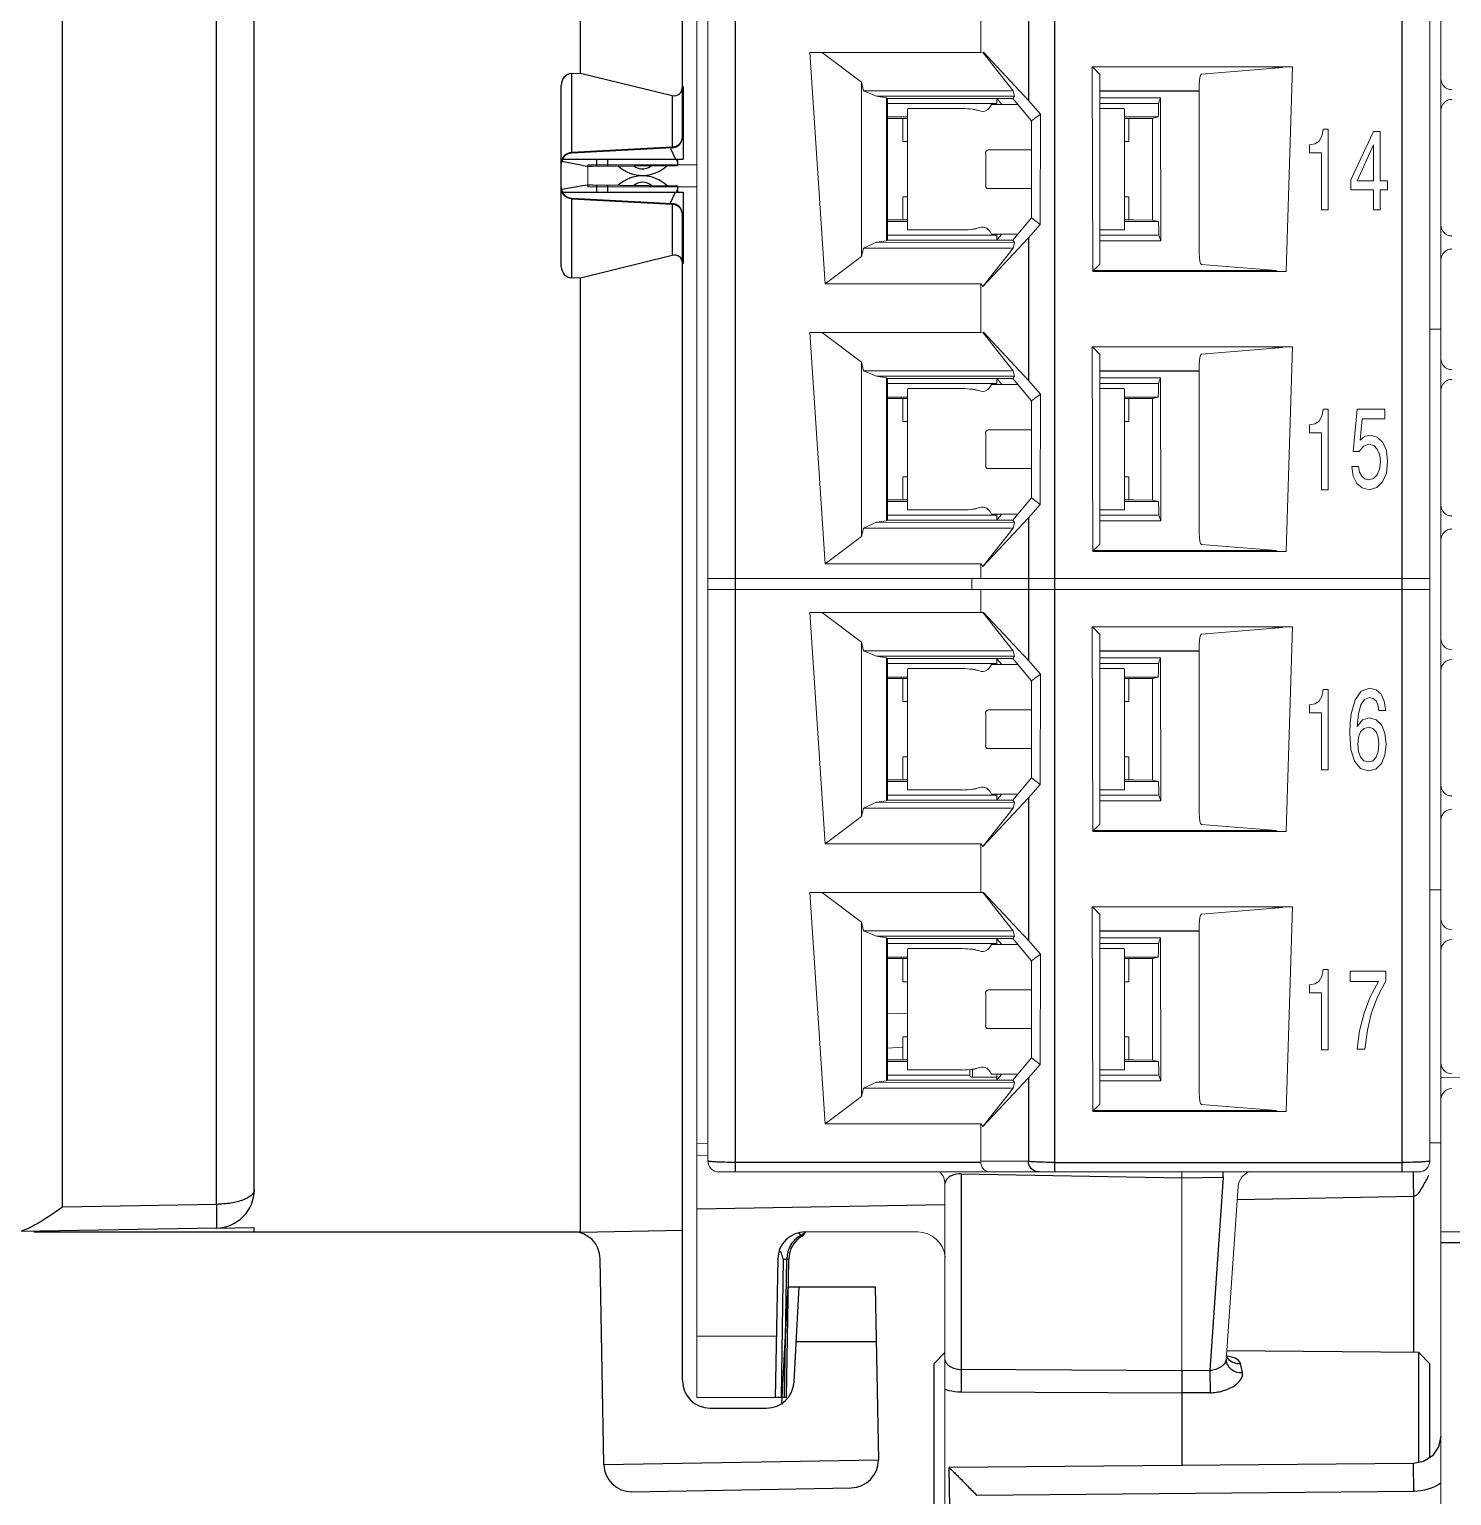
# Model space of a CAD drawing. Header units: inches. Extents: x 0 to 316, y -1 to 150.
# Drawn here: x 252.0991 to 252.3536, y 26.8731 to 27.1354 of the extents above; entities that cross this region are included whole.
import ezdxf
from ezdxf.enums import TextEntityAlignment as Align

# ---------------------------------------------------------------- set-up
doc = ezdxf.new("R2010")
doc.units = ezdxf.units.IN
doc.header["$MEASUREMENT"] = 0
doc.linetypes.add('DASHED', pattern=[0.75, 0.5, -0.25])
doc.styles.add('Calibri', font='calibri.ttf')

# ---------------------------------------------------------------- blocks, each defined once
blk = doc.blocks.new('AB 5069-L320ERM')
at = {"color": 7, "linetype": 'Continuous'}
for p, q in [((2.82338, -1.92135), (2.82338, 0.82336)), ((2.84504, -1.91287), (2.84504, 0.80799)), ((2.73535, -1.92289), (2.73535, 0.77432)), ((3.08976, -1.31134), (3.08976, -1.19575)), ((3.0314, -1.27493), (3.0314, -1.23212)), ((3.02047, -1.3856), (3.02047, -1.28196)), ((3.02644, -1.27518), (3.0314, -1.27493)), ((3.02644, -1.32033), (3.02644, -1.27518)), ((3.0314, -1.27493), (3.08379, -1.28767)), ((3.08379, -1.28767), (3.08379, -1.31732)), ((3.09008, -1.28265), (3.09008, -1.32406)), ((3.08379, -1.31732), (3.02644, -1.32033)), ((3.08379, -1.31763), (3.02644, -1.32063)), ((3.02644, -1.32063), (3.02644, -1.32033)), ((3.08298, -1.318), (3.08579, -1.32406)), ((3.08379, -1.31732), (3.08379, -1.31763)), ((3.03271, -1.32769), (3.02074, -1.32549)), ((3.02121, -1.32406), (3.09008, -1.32406)), ((3.03813, -1.32815), (3.087, -1.32764)), ((3.04057, -1.32406), (3.04061, -1.32813)), ((3.04696, -1.32426), (3.06604, -1.32406)), ((3.04696, -1.32406), (3.047, -1.32806)), ((3.08698, -1.32568), (3.0865, -1.32407)), ((3.08696, -1.32406), (3.087, -1.32764)), ((3.03271, -1.33933), (3.02072, -1.34153)), ((3.03813, -1.33887), (3.087, -1.33938)), ((3.04061, -1.3389), (3.04057, -1.34296)), ((3.047, -1.33896), (3.04696, -1.34296)), ((3.087, -1.33938), (3.08696, -1.34296)), ((3.0212, -1.34296), (3.09008, -1.34296)), ((3.02644, -1.34645), (3.08379, -1.34946)), ((3.02644, -1.34681), (3.02644, -1.34645)), ((3.02644, -1.34681), (3.08379, -1.34981)), ((3.02644, -1.39188), (3.02644, -1.34681)), ((3.04696, -1.34276), (3.06604, -1.34296)), ((3.08296, -1.34907), (3.08579, -1.34296)), ((3.0865, -1.34296), (3.08698, -1.34134)), ((3.09008, -1.34296), (3.09008, -1.38367)), ((3.08379, -1.34946), (3.08379, -1.34981)), ((3.08379, -1.34981), (3.08379, -1.37915)), ((3.08976, -2.02205), (3.08976, -1.35575)), ((3.08379, -1.37915), (3.0314, -1.39212)), ((3.0314, -1.39212), (3.02644, -1.39188)), ((3.0314, -1.93701), (3.0314, -1.39212)), ((2.82338, -1.92135), (2.73535, -1.92289)), ((2.82338, -1.92135), (2.82338, -1.93491)), ((2.82338, -1.93491), (2.71118, -1.93687)), ((2.82289, -1.93502), (2.84504, -1.93453)), ((2.84504, -1.93701), (2.84504, -1.93453)), ((2.71906, -1.93701), (3.0314, -1.93701)), ((3.0314, -1.9372), (3.08976, -1.93618)), ((3.04484, -2.07008), (3.04279, -1.95248)), ((3.1466, -2.03512), (3.15009, -1.9685)), ((3.15009, -1.9685), (3.2, -1.9685)), ((3.15354, -2.02287), (3.15639, -1.9685)), ((3.2, -1.9685), (3.20173, -2.06734)), ((3.20055, -2), (3.15474, -2)), ((3.10551, -2.0378), (3.13781, -2.0378)), ((3.04484, -2.07008), (3.20173, -2.06734)), ((3.06086, -2.08554), (3.18625, -2.08336))]:
    blk.add_line(p, q, dxfattribs=at)
for centre, radius, start, end in [((3.08346, -1.31134), 0.0063, 273, 0), ((3.02677, -1.32692), 0.0063, 93.00009, 180.00164), ((3.03783, -1.29981), 0.02835, 259.6, 270.6), ((3.06685, -1.31287), 0.02049, 227.59213, 313.60787), ((3.02677, -1.34016), 0.0063, 179.99882, 266.99994), ((3.03783, -1.36722), 0.02835, 89.4, 100.4), ((3.06685, -1.35415), 0.02049, 46.39213, 132.40787), ((3.08346, -1.35575), 0.0063, 0, 87), ((2.82299, -1.91287), 0.02205, 271, 0), ((3.02704, -1.95276), 0.01575, 1, 90), ((3.10551, -2.02205), 0.01575, 180, 270), ((3.13781, -2.02205), 0.01575, 270, 357), ((3.18598, -2.06761), 0.01575, 271, 1), ((3.06059, -2.0698), 0.01575, 181, 271)]:
    blk.add_arc(centre, radius, start, end, dxfattribs=at)
for centre, major_axis, ratio, start_param, end_param in [((3.02677, -1.282), (-0.00021, 0.00682), 0.923097, 0.019652, 1.538088), ((3.08346, -1.28076), (-0.00416, 0.00637), 0.742289, -3.810974, -2.292538), ((3.08346, -1.38556), (0.00475, 0.00558), 0.742003, -0.716744, 0.801693), ((3.02677, -1.38557), (0.00301, 0.00557), 0.993787, -4.213612, -2.695175)]:
    blk.add_ellipse(centre, major_axis=major_axis, ratio=ratio, start_param=start_param, end_param=end_param, dxfattribs=at)
for points, knots in [([(3.08976, -1.31128), (3.08976, -1.31278), (3.08846, -1.31594), (3.08534, -1.31725), (3.08379, -1.31732)], [0, 0, 0, 0, 0.493269, 1, 1, 1, 1]), ([(3.02644, -1.32033), (3.0249, -1.32041), (3.02178, -1.32172), (3.02047, -1.32487), (3.02047, -1.32638)], [0, 0, 0, 0, 0.506731, 1, 1, 1, 1]), ([(3.06197, -1.3279), (3.0623, -1.32817), (3.06378, -1.3292), (3.06564, -1.3297), (3.06702, -1.32967)], [0, 0, 0, 0, 0.23339, 1, 1, 1, 1]), ([(3.06702, -1.32967), (3.06751, -1.32967), (3.06931, -1.32948), (3.07102, -1.32865), (3.07204, -1.3278)], [0, 0, 0, 0, 0.267623, 1, 1, 1, 1]), ([(3.02644, -1.34681), (3.0249, -1.34673), (3.02179, -1.34544), (3.02047, -1.34229), (3.02047, -1.3408)], [0, 0, 0, 0, 0.507897, 1, 1, 1, 1]), ([(3.08976, -1.35582), (3.08976, -1.35433), (3.08845, -1.35118), (3.08534, -1.34989), (3.08379, -1.34981)], [0, 0, 0, 0, 0.492103, 1, 1, 1, 1]), ([(2.84504, -1.91287), (2.84504, -1.91572), (2.83896, -1.91918), (2.83157, -1.92086), (2.82619, -1.92133), (2.82338, -1.92135)], [0, 0, 0, 0, 0.352632, 0.652021, 1, 1, 1, 1]), ([(2.73535, -1.92289), (2.731, -1.92601), (2.72463, -1.93045), (2.71614, -1.93509), (2.712, -1.93663), (2.71005, -1.93685)], [0, 0, 0, 0, 0.552237, 0.797554, 1, 1, 1, 1])]:
    blk.add_open_spline(points, degree=3, knots=knots, dxfattribs=at)
for points in [[(3.06702, -1.33735), (3.06524, -1.33733), (3.06335, -1.33799), (3.06197, -1.33912)], [(3.07204, -1.33923), (3.07068, -1.33807), (3.06881, -1.33737), (3.06702, -1.33735)]]:
    blk.add_open_spline(points, degree=3, dxfattribs=at)
blk = doc.blocks.new('AB 5069-Module Base')
at = {"color": 7, "linetype": 'Continuous', "lineweight": 0}
for p, q in [((0, -2.5441), (0, 1.5018)), ((0.5315, -2.7444), (0.5315, 1.261)), ((0.5236, 1.2413), (0.5236, -2.3752)), ((0.0079, -2.3752), (0.0079, 1.226)), ((0.2028, -1.5487), (0.2028, -1.5835)), ((0.0806, -1.5835), (0.2028, -1.5835)), ((0.0917, -1.7487), (0.0806, -1.5835)), ((0.0898, -1.5838), (0.1175, -1.6047)), ((0.2028, -1.5835), (0.2048, -1.5834)), ((0.2259, -1.6108), (0.2046, -1.5838)), ((0.2048, -1.5834), (0.2368, -1.6177)), ((0.2824, -1.5937), (0.4254, -1.5937)), ((0.2828, -1.7399), (0.2824, -1.5937)), ((0.2829, -1.5941), (0.2879, -1.5992)), ((0.2879, -1.5992), (0.2879, -1.7347)), ((0.3604, -1.5991), (0.4186, -1.5943)), ((0.4186, -1.5943), (0.4108, -1.5941)), ((0.4186, -1.5943), (0.4186, -1.5943)), ((0.4254, -1.5937), (0.421, -1.7399)), ((0.1175, -1.6047), (0.1189, -1.6108)), ((0.1175, -1.7292), (0.1175, -1.6047)), ((0.2259, -1.6108), (0.1189, -1.6108)), ((0.1189, -1.6108), (0.1283, -1.6148)), ((0.2269, -1.6148), (0.2259, -1.6108)), ((0.3588, -1.6108), (0.2879, -1.6108)), ((0.3588, -1.6112), (0.2879, -1.6112)), ((0.3588, -1.6069), (0.3588, -1.727)), ((0.1283, -1.6148), (0.134, -1.6148)), ((0.1283, -1.6148), (0.1355, -1.6159)), ((0.134, -1.6148), (0.2269, -1.6148)), ((0.1361, -1.6164), (0.1355, -1.6159)), ((0.1355, -1.6159), (0.1355, -1.718)), ((0.1361, -1.6164), (0.2256, -1.6164)), ((0.1361, -1.7176), (0.1361, -1.6164)), ((0.2142, -1.62), (0.1361, -1.62)), ((0.2292, -1.6207), (0.2104, -1.6207)), ((0.2179, -1.6207), (0.2142, -1.6165)), ((0.2142, -1.6165), (0.2142, -1.62)), ((0.2256, -1.6164), (0.2269, -1.6148)), ((0.2391, -1.6323), (0.2256, -1.6164)), ((0.2454, -1.6275), (0.2368, -1.6177)), ((0.2879, -1.6158), (0.3313, -1.6158)), ((0.3298, -1.62), (0.2879, -1.62)), ((0.3313, -1.6158), (0.3298, -1.62)), ((0.3298, -1.6257), (0.3298, -1.62)), ((0.3313, -1.6158), (0.3315, -1.718)), ((0.1504, -1.6296), (0.1361, -1.6296)), ((0.1361, -1.6307), (0.1441, -1.6307)), ((0.1504, -1.6307), (0.1472, -1.6307)), ((0.1472, -1.6307), (0.1472, -1.6472)), ((0.1504, -1.6239), (0.1506, -1.6236)), ((0.1504, -1.71), (0.1504, -1.6239)), ((0.1896, -1.6236), (0.1506, -1.6236)), ((0.2391, -1.6323), (0.2454, -1.6275)), ((0.2391, -1.7017), (0.2391, -1.6323)), ((0.2454, -1.6275), (0.2453, -1.7063)), ((0.3053, -1.6236), (0.2879, -1.6236)), ((0.3053, -1.6236), (0.3055, -1.6239)), ((0.3055, -1.6239), (0.3055, -1.71)), ((0.3296, -1.6296), (0.3055, -1.6296)), ((0.3087, -1.6307), (0.3055, -1.6307)), ((0.3087, -1.6307), (0.3087, -1.6472)), ((0.3118, -1.6307), (0.3255, -1.6306)), ((0.3255, -1.6306), (0.3296, -1.6296)), ((0.3255, -1.7032), (0.3255, -1.6306)), ((0.4465, -1.6434), (0.4446, -1.6468)), ((0.4475, -1.6384), (0.4465, -1.6434)), ((0.4511, -1.6384), (0.4475, -1.6384)), ((0.4511, -1.6958), (0.4511, -1.6384)), ((0.4834, -1.64), (0.4672, -1.6744)), ((0.4882, -1.64), (0.4834, -1.64)), ((0.4882, -1.6751), (0.4882, -1.64)), ((0.1472, -1.6472), (0.1504, -1.6472)), ((0.2391, -1.6531), (0.2082, -1.6531)), ((0.3055, -1.6472), (0.3087, -1.6472)), ((0.4417, -1.6487), (0.4376, -1.6494)), ((0.4376, -1.6494), (0.4376, -1.6552)), ((0.4446, -1.6468), (0.4417, -1.6487)), ((0.4717, -1.6751), (0.4834, -1.6495)), ((0.4834, -1.6495), (0.4834, -1.6751)), ((-0.0779, -1.6638), (0, -1.6638)), ((-0.0779, -1.6638), (-0.0779, -1.6795)), ((0.2063, -1.655), (0.2063, -1.6788)), ((0.4376, -1.6552), (0.4463, -1.6552)), ((0.4463, -1.6552), (0.4463, -1.6958)), ((0.4672, -1.6744), (0.4672, -1.6816)), ((0.4834, -1.6751), (0.4717, -1.6751)), ((0.4935, -1.6751), (0.4882, -1.6751)), ((0.4935, -1.6816), (0.4935, -1.6751)), ((-0.0779, -1.6795), (0, -1.6795)), ((0.2391, -1.6807), (0.2082, -1.6807)), ((0.4672, -1.6816), (0.4834, -1.6816)), ((0.4834, -1.6816), (0.4834, -1.6958)), ((0.4882, -1.6816), (0.4935, -1.6816)), ((0.4882, -1.6958), (0.4882, -1.6816)), ((0.1472, -1.6866), (0.1504, -1.6866)), ((0.1472, -1.6866), (0.1472, -1.7031)), ((0.3087, -1.6866), (0.3055, -1.6866)), ((0.3087, -1.7031), (0.3087, -1.6866)), ((0.4463, -1.6958), (0.4511, -1.6958)), ((0.4834, -1.6958), (0.4882, -1.6958)), ((0.1361, -1.7031), (0.1441, -1.7031)), ((0.1504, -1.7042), (0.1361, -1.7042)), ((0.1472, -1.7031), (0.1504, -1.7031)), ((0.2256, -1.7176), (0.2391, -1.7017)), ((0.2368, -1.7159), (0.2453, -1.7063)), ((0.2453, -1.7063), (0.2391, -1.7017)), ((0.3055, -1.7031), (0.3087, -1.7031)), ((0.3298, -1.7042), (0.3055, -1.7042)), ((0.3118, -1.7031), (0.3255, -1.7032)), ((0.3298, -1.7042), (0.3255, -1.7032)), ((0.1355, -1.718), (0.1361, -1.7176)), ((0.2142, -1.7139), (0.1361, -1.7139)), ((0.1361, -1.7176), (0.2256, -1.7176)), ((0.1506, -1.7102), (0.1504, -1.71)), ((0.1506, -1.7102), (0.1896, -1.7102)), ((0.2042, -1.7506), (0.2368, -1.7159)), ((0.2293, -1.7132), (0.2104, -1.7132)), ((0.2142, -1.7174), (0.2179, -1.7132)), ((0.2142, -1.7139), (0.2142, -1.7174)), ((0.2256, -1.7176), (0.2269, -1.7192)), ((0.2879, -1.7102), (0.3053, -1.7102)), ((0.33, -1.7139), (0.2879, -1.7139)), ((0.3055, -1.71), (0.3053, -1.7102)), ((0.33, -1.7139), (0.33, -1.7082)), ((0.3315, -1.718), (0.33, -1.7139)), ((0.1189, -1.7232), (0.1175, -1.7292)), ((0.1283, -1.7191), (0.1189, -1.7232)), ((0.1189, -1.7232), (0.2259, -1.7232)), ((0.1283, -1.7191), (0.1355, -1.718)), ((0.2269, -1.7192), (0.1283, -1.7191)), ((0.2259, -1.7232), (0.2042, -1.7506)), ((0.2269, -1.7192), (0.2259, -1.7232)), ((0.3315, -1.718), (0.2879, -1.718)), ((0.1175, -1.7292), (0.0917, -1.7487)), ((0.2834, -1.7393), (0.2879, -1.7347)), ((0.4142, -1.7393), (0.3604, -1.7349)), ((0.0917, -1.7487), (0.2028, -1.7487)), ((0.2042, -1.7506), (0.2028, -1.7487)), ((0.2028, -1.7487), (0.2028, -1.7835)), ((0.2828, -1.7399), (0.421, -1.7399)), ((0.4113, -1.7393), (0.2834, -1.7393)), ((0.0806, -1.7835), (0.2028, -1.7835)), ((0.0917, -1.9487), (0.0806, -1.7835)), ((0.0898, -1.7838), (0.1175, -1.8047)), ((0.2028, -1.7835), (0.2048, -1.7834)), ((0.2259, -1.8108), (0.2046, -1.7838)), ((0.2048, -1.7834), (0.2368, -1.8177)), ((0.5315, -1.7811), (0.5236, -1.7811)), ((0.2824, -1.7937), (0.4254, -1.7937)), ((0.2828, -1.9399), (0.2824, -1.7937)), ((0.2829, -1.7941), (0.2879, -1.7992)), ((0.2879, -1.7992), (0.2879, -1.9347)), ((0.3604, -1.7991), (0.4186, -1.7943)), ((0.4186, -1.7943), (0.4108, -1.7941)), ((0.4186, -1.7943), (0.4186, -1.7943)), ((0.4254, -1.7937), (0.421, -1.9399)), ((0.1175, -1.8047), (0.1189, -1.8108)), ((0.1175, -1.9292), (0.1175, -1.8047)), ((0.2259, -1.8108), (0.1189, -1.8108)), ((0.1189, -1.8108), (0.1283, -1.8148)), ((0.2269, -1.8148), (0.2259, -1.8108)), ((0.3588, -1.8108), (0.2879, -1.8108)), ((0.3588, -1.8112), (0.2879, -1.8112)), ((0.3588, -1.8069), (0.3588, -1.927)), ((0.134, -1.8148), (0.1283, -1.8148)), ((0.1283, -1.8148), (0.1355, -1.8159)), ((0.2269, -1.8148), (0.134, -1.8148)), ((0.1361, -1.8164), (0.1355, -1.8159)), ((0.1355, -1.8159), (0.1355, -1.918)), ((0.1361, -1.8164), (0.2256, -1.8164)), ((0.1361, -1.9176), (0.1361, -1.8164)), ((0.2142, -1.82), (0.1361, -1.82)), ((0.2292, -1.8207), (0.2104, -1.8207)), ((0.2179, -1.8207), (0.2142, -1.8165)), ((0.2142, -1.8165), (0.2142, -1.82)), ((0.2256, -1.8164), (0.2269, -1.8148)), ((0.2391, -1.8323), (0.2256, -1.8164)), ((0.2454, -1.8275), (0.2368, -1.8177)), ((0.2879, -1.8158), (0.3313, -1.8158)), ((0.3298, -1.82), (0.2879, -1.82)), ((0.3298, -1.82), (0.3313, -1.8158)), ((0.3298, -1.8257), (0.3298, -1.82)), ((0.3313, -1.8158), (0.3315, -1.918)), ((0.1504, -1.8296), (0.1361, -1.8296)), ((0.1361, -1.8307), (0.1441, -1.8307)), ((0.1504, -1.8307), (0.1472, -1.8307)), ((0.1472, -1.8307), (0.1472, -1.8472)), ((0.1504, -1.8239), (0.1506, -1.8236)), ((0.1504, -1.91), (0.1504, -1.8239)), ((0.1896, -1.8236), (0.1506, -1.8236)), ((0.2391, -1.8323), (0.2454, -1.8275)), ((0.2391, -1.9017), (0.2391, -1.8323)), ((0.2454, -1.8275), (0.2453, -1.9063)), ((0.3053, -1.8236), (0.2879, -1.8236)), ((0.3053, -1.8236), (0.3055, -1.8239)), ((0.3055, -1.8239), (0.3055, -1.91)), ((0.3296, -1.8296), (0.3055, -1.8296)), ((0.3087, -1.8307), (0.3055, -1.8307)), ((0.3087, -1.8472), (0.3087, -1.8307)), ((0.3118, -1.8307), (0.3255, -1.8306)), ((0.3255, -1.8306), (0.3296, -1.8296)), ((0.3255, -1.9032), (0.3255, -1.8306)), ((0.3296, -1.8296), (0.3298, -1.8257)), ((0.4475, -1.8384), (0.4465, -1.8434)), ((0.4511, -1.8384), (0.4475, -1.8384)), ((0.4511, -1.8958), (0.4511, -1.8384)), ((0.4718, -1.8384), (0.4688, -1.8686)), ((0.4915, -1.8384), (0.4718, -1.8384)), ((0.4915, -1.8451), (0.4915, -1.8384)), ((0.1472, -1.8472), (0.1504, -1.8472)), ((0.2391, -1.8531), (0.2082, -1.8531)), ((0.3055, -1.8472), (0.3087, -1.8472)), ((0.4417, -1.8487), (0.4376, -1.8494)), ((0.4376, -1.8494), (0.4376, -1.8552)), ((0.4446, -1.8468), (0.4417, -1.8487)), ((0.4465, -1.8434), (0.4446, -1.8468)), ((0.4738, -1.8605), (0.4753, -1.8451)), ((0.4753, -1.8451), (0.4915, -1.8451)), ((0.2063, -1.855), (0.2063, -1.8788)), ((0.4376, -1.8552), (0.4463, -1.8552)), ((0.4463, -1.8552), (0.4463, -1.8958)), ((0.4769, -1.8577), (0.4738, -1.8605)), ((0.4762, -1.8647), (0.4801, -1.8633)), ((0.4809, -1.8568), (0.4769, -1.8577)), ((0.4801, -1.8633), (0.4836, -1.8642)), ((0.4861, -1.8582), (0.4809, -1.8568)), ((0.4836, -1.8642), (0.4861, -1.8668)), ((0.4901, -1.862), (0.4861, -1.8582)), ((0.4926, -1.8679), (0.4901, -1.862)), ((0.4688, -1.8686), (0.4731, -1.8686)), ((0.4731, -1.8686), (0.4762, -1.8647)), ((0.4861, -1.8668), (0.4878, -1.8708)), ((0.4878, -1.8708), (0.4884, -1.8761)), ((0.4935, -1.8757), (0.4926, -1.8679)), ((0.2391, -1.8807), (0.2082, -1.8807)), ((0.4727, -1.8793), (0.4678, -1.8793)), ((0.4678, -1.8793), (0.4689, -1.8861)), ((0.4735, -1.8833), (0.4727, -1.8793)), ((0.4751, -1.8862), (0.4735, -1.8833)), ((0.4877, -1.8812), (0.4861, -1.8853)), ((0.4884, -1.8761), (0.4877, -1.8812)), ((0.4899, -1.8903), (0.4926, -1.8839)), ((0.4926, -1.8839), (0.4935, -1.8757)), ((0.1504, -1.8866), (0.1472, -1.8866)), ((0.1472, -1.8866), (0.1472, -1.9031)), ((0.3087, -1.8866), (0.3055, -1.8866)), ((0.3087, -1.9031), (0.3087, -1.8866)), ((0.4689, -1.8861), (0.4716, -1.8913)), ((0.4716, -1.8913), (0.4754, -1.8945)), ((0.4773, -1.8881), (0.4751, -1.8862)), ((0.4754, -1.8945), (0.4803, -1.8958)), ((0.4801, -1.8887), (0.4773, -1.8881)), ((0.4835, -1.8878), (0.4801, -1.8887)), ((0.4803, -1.8958), (0.4857, -1.8943)), ((0.4861, -1.8853), (0.4835, -1.8878)), ((0.4857, -1.8943), (0.4899, -1.8903)), ((0.1361, -1.9031), (0.1441, -1.9031)), ((0.1504, -1.9042), (0.1361, -1.9042)), ((0.1472, -1.9031), (0.1504, -1.9031)), ((0.2256, -1.9176), (0.2391, -1.9017)), ((0.2453, -1.9063), (0.2391, -1.9017)), ((0.3055, -1.9031), (0.3087, -1.9031)), ((0.3298, -1.9042), (0.3055, -1.9042)), ((0.3118, -1.9031), (0.3255, -1.9032)), ((0.3255, -1.9032), (0.3298, -1.9042)), ((0.4463, -1.8958), (0.4511, -1.8958)), ((0.2142, -1.9139), (0.1361, -1.9139)), ((0.1506, -1.9102), (0.1504, -1.91)), ((0.1506, -1.9102), (0.1896, -1.9102)), ((0.2368, -1.9159), (0.2042, -1.9506)), ((0.2293, -1.9132), (0.2104, -1.9132)), ((0.2142, -1.9174), (0.2179, -1.9132)), ((0.2142, -1.9139), (0.2142, -1.9174)), ((0.2368, -1.9159), (0.2453, -1.9063)), ((0.2879, -1.9102), (0.3053, -1.9102)), ((0.2879, -1.9139), (0.33, -1.9139)), ((0.3055, -1.91), (0.3053, -1.9102)), ((0.33, -1.9139), (0.33, -1.9082)), ((0.33, -1.9139), (0.3315, -1.918)), ((0.1189, -1.9232), (0.1175, -1.9292)), ((0.1283, -1.9191), (0.1189, -1.9232)), ((0.1189, -1.9232), (0.2259, -1.9232)), ((0.1283, -1.9191), (0.1355, -1.918)), ((0.2269, -1.9192), (0.1283, -1.9191)), ((0.1355, -1.918), (0.1361, -1.9176)), ((0.1361, -1.9176), (0.2256, -1.9176)), ((0.2259, -1.9232), (0.2042, -1.9506)), ((0.2256, -1.9176), (0.2269, -1.9192)), ((0.2269, -1.9192), (0.2259, -1.9232)), ((0.3315, -1.918), (0.2879, -1.918)), ((0.1175, -1.9292), (0.0917, -1.9487)), ((0.2834, -1.9393), (0.2879, -1.9347)), ((0.4142, -1.9393), (0.3604, -1.9349)), ((0.2828, -1.9399), (0.421, -1.9399)), ((0.4113, -1.9393), (0.2834, -1.9393)), ((0.0917, -1.9487), (0.2028, -1.9487)), ((0.2042, -1.9506), (0.2028, -1.9487)), ((0.2028, -1.9487), (0.2028, -1.9592)), ((0.0079, -1.9592), (0.5236, -1.9592)), ((0.0079, -1.967), (0.5236, -1.967)), ((0.1965, -1.967), (0.1965, -1.9592)), ((0.2028, -1.967), (0.2028, -1.9835)), ((0.0806, -1.9835), (0.2028, -1.9835)), ((0.0917, -2.1487), (0.0806, -1.9835)), ((0.0898, -1.9838), (0.1175, -2.0047)), ((0.2028, -1.9835), (0.2048, -1.9834)), ((0.2259, -2.0108), (0.2046, -1.9838)), ((0.2048, -1.9834), (0.2368, -2.0177)), ((0.2824, -1.9937), (0.4254, -1.9937)), ((0.2828, -2.1399), (0.2824, -1.9937)), ((0.2829, -1.9941), (0.2879, -1.9992)), ((0.2879, -1.9992), (0.2879, -2.1347)), ((0.3604, -1.9991), (0.4186, -1.9943)), ((0.4186, -1.9943), (0.4108, -1.9941)), ((0.4186, -1.9943), (0.4186, -1.9943)), ((0.4254, -1.9937), (0.421, -2.1399)), ((0.1175, -2.0047), (0.1189, -2.0108)), ((0.1175, -2.1292), (0.1175, -2.0047)), ((0.2259, -2.0108), (0.1189, -2.0108)), ((0.1189, -2.0108), (0.1283, -2.0148)), ((0.2269, -2.0148), (0.2259, -2.0108)), ((0.3588, -2.0108), (0.2879, -2.0108)), ((0.3588, -2.0069), (0.3588, -2.127)), ((0.134, -2.0148), (0.1283, -2.0148)), ((0.1283, -2.0148), (0.1355, -2.0159)), ((0.2269, -2.0148), (0.134, -2.0148)), ((0.1361, -2.0164), (0.1355, -2.0159)), ((0.1355, -2.0159), (0.1355, -2.118)), ((0.1361, -2.0164), (0.2256, -2.0164)), ((0.1361, -2.1176), (0.1361, -2.0164)), ((0.2142, -2.02), (0.1361, -2.02)), ((0.2292, -2.0207), (0.2104, -2.0207)), ((0.2179, -2.0207), (0.2142, -2.0165)), ((0.2142, -2.0165), (0.2142, -2.02)), ((0.2256, -2.0164), (0.2269, -2.0148)), ((0.2391, -2.0323), (0.2256, -2.0164)), ((0.2454, -2.0275), (0.2368, -2.0177)), ((0.3588, -2.0112), (0.2879, -2.0112)), ((0.2879, -2.0158), (0.3313, -2.0158)), ((0.3298, -2.02), (0.2879, -2.02)), ((0.3298, -2.02), (0.3313, -2.0158)), ((0.3298, -2.0257), (0.3298, -2.02)), ((0.3313, -2.0158), (0.3315, -2.118)), ((0.1504, -2.0296), (0.1361, -2.0296)), ((0.1361, -2.0307), (0.1441, -2.0307)), ((0.1504, -2.0307), (0.1472, -2.0307)), ((0.1472, -2.0307), (0.1472, -2.0472)), ((0.1504, -2.0239), (0.1506, -2.0236)), ((0.1504, -2.11), (0.1504, -2.0239)), ((0.1896, -2.0236), (0.1506, -2.0236)), ((0.2391, -2.0323), (0.2454, -2.0275)), ((0.2454, -2.0275), (0.2453, -2.1063)), ((0.3053, -2.0236), (0.2879, -2.0236)), ((0.3053, -2.0236), (0.3055, -2.0239)), ((0.3055, -2.0239), (0.3055, -2.11)), ((0.3296, -2.0296), (0.3055, -2.0296)), ((0.3087, -2.0307), (0.3055, -2.0307)), ((0.3087, -2.0472), (0.3087, -2.0307)), ((0.3118, -2.0307), (0.3255, -2.0306)), ((0.3255, -2.0306), (0.3296, -2.0296)), ((0.3255, -2.1032), (0.3255, -2.0306)), ((0.3296, -2.0296), (0.3298, -2.0257)), ((0.2391, -2.1017), (0.2391, -2.0323)), ((0.4475, -2.0384), (0.4465, -2.0434)), ((0.4511, -2.0384), (0.4475, -2.0384)), ((0.4511, -2.0958), (0.4511, -2.0384)), ((0.4746, -2.0398), (0.4702, -2.0459)), ((0.4805, -2.0376), (0.4746, -2.0398)), ((0.4852, -2.0387), (0.4805, -2.0376)), ((0.4888, -2.0418), (0.4852, -2.0387)), ((0.4911, -2.0468), (0.4888, -2.0418)), ((0.1472, -2.0472), (0.1504, -2.0472)), ((0.3055, -2.0472), (0.3087, -2.0472)), ((0.4416, -2.0487), (0.4376, -2.0494)), ((0.4376, -2.0494), (0.4376, -2.0552)), ((0.4446, -2.0468), (0.4416, -2.0487)), ((0.4465, -2.0434), (0.4446, -2.0468)), ((0.4702, -2.0459), (0.4674, -2.056)), ((0.4726, -2.056), (0.4743, -2.0495)), ((0.4743, -2.0495), (0.4769, -2.0456)), ((0.4769, -2.0456), (0.4805, -2.0443)), ((0.4805, -2.0443), (0.4832, -2.0449)), ((0.4832, -2.0449), (0.4852, -2.0467)), ((0.4852, -2.0467), (0.4866, -2.0495)), ((0.4866, -2.0495), (0.4872, -2.0534)), ((0.4921, -2.0534), (0.4911, -2.0468)), ((0.2063, -2.055), (0.2063, -2.0788)), ((0.2391, -2.0531), (0.2082, -2.0531)), ((0.4376, -2.0552), (0.4462, -2.0552)), ((0.4462, -2.0552), (0.4462, -2.0958)), ((0.4667, -2.0624), (0.4664, -2.0698)), ((0.4674, -2.056), (0.4667, -2.0624)), ((0.4718, -2.065), (0.4726, -2.056)), ((0.4755, -2.0603), (0.4718, -2.065)), ((0.4806, -2.0587), (0.4755, -2.0603)), ((0.4853, -2.0601), (0.4806, -2.0587)), ((0.4891, -2.0638), (0.4853, -2.0601)), ((0.4872, -2.0534), (0.4921, -2.0534)), ((0.4664, -2.0698), (0.4673, -2.0814)), ((0.4722, -2.0777), (0.4727, -2.0726)), ((0.4727, -2.0726), (0.4742, -2.0688)), ((0.4742, -2.0688), (0.4767, -2.0663)), ((0.4767, -2.0663), (0.48, -2.0654)), ((0.48, -2.0654), (0.4829, -2.0663)), ((0.4829, -2.0663), (0.4852, -2.0687)), ((0.4852, -2.0687), (0.4867, -2.0725)), ((0.4867, -2.0725), (0.4873, -2.0776)), ((0.4915, -2.0698), (0.4891, -2.0638)), ((0.4924, -2.0776), (0.4915, -2.0698)), ((0.2391, -2.0807), (0.2082, -2.0807)), ((0.4673, -2.0814), (0.4699, -2.0898)), ((0.4727, -2.0829), (0.4722, -2.0777)), ((0.4742, -2.0868), (0.4727, -2.0829)), ((0.4867, -2.0829), (0.4852, -2.0868)), ((0.4873, -2.0776), (0.4867, -2.0829)), ((0.4915, -2.0854), (0.4924, -2.0776)), ((0.1504, -2.0866), (0.1472, -2.0866)), ((0.1472, -2.0866), (0.1472, -2.1031)), ((0.3087, -2.0866), (0.3055, -2.0866)), ((0.3087, -2.1031), (0.3087, -2.0866)), ((0.4699, -2.0898), (0.4741, -2.095)), ((0.4766, -2.0894), (0.4742, -2.0868)), ((0.4798, -2.0902), (0.4766, -2.0894)), ((0.4828, -2.0894), (0.4798, -2.0902)), ((0.4852, -2.0868), (0.4828, -2.0894)), ((0.485, -2.0953), (0.489, -2.0914)), ((0.489, -2.0914), (0.4915, -2.0854)), ((0.1361, -2.1031), (0.1441, -2.1031)), ((0.1504, -2.1042), (0.1361, -2.1042)), ((0.1472, -2.1031), (0.1504, -2.1031)), ((0.2256, -2.1176), (0.2391, -2.1017)), ((0.2453, -2.1063), (0.2391, -2.1017)), ((0.3055, -2.1031), (0.3087, -2.1031)), ((0.3298, -2.1042), (0.3055, -2.1042)), ((0.3118, -2.1031), (0.3255, -2.1032)), ((0.3255, -2.1032), (0.3298, -2.1042)), ((0.4462, -2.0958), (0.4511, -2.0958)), ((0.4741, -2.095), (0.4798, -2.0967)), ((0.4798, -2.0967), (0.485, -2.0953)), ((0.2142, -2.1139), (0.1361, -2.1139)), ((0.1506, -2.1102), (0.1504, -2.11)), ((0.1506, -2.1102), (0.1896, -2.1102)), ((0.2293, -2.1132), (0.2104, -2.1132)), ((0.2142, -2.1174), (0.2179, -2.1132)), ((0.2142, -2.1139), (0.2142, -2.1174)), ((0.2368, -2.1159), (0.2453, -2.1063)), ((0.2879, -2.1102), (0.3053, -2.1102)), ((0.2879, -2.1139), (0.33, -2.1139)), ((0.3055, -2.11), (0.3053, -2.1102)), ((0.33, -2.1139), (0.33, -2.1082)), ((0.33, -2.1139), (0.3315, -2.118)), ((0.1189, -2.1232), (0.1175, -2.1292)), ((0.1283, -2.1191), (0.1189, -2.1232)), ((0.1189, -2.1232), (0.2259, -2.1232)), ((0.1283, -2.1191), (0.1355, -2.118)), ((0.2269, -2.1192), (0.1283, -2.1191)), ((0.1355, -2.118), (0.1361, -2.1176)), ((0.1361, -2.1176), (0.2256, -2.1176)), ((0.2042, -2.1506), (0.2368, -2.1159)), ((0.2259, -2.1232), (0.2042, -2.1506)), ((0.2256, -2.1176), (0.2269, -2.1192)), ((0.2269, -2.1192), (0.2259, -2.1232)), ((0.3315, -2.118), (0.2879, -2.118)), ((0.1175, -2.1292), (0.0917, -2.1487)), ((0.2834, -2.1393), (0.2879, -2.1347)), ((0.4142, -2.1393), (0.3604, -2.1349)), ((0.2828, -2.1399), (0.421, -2.1399)), ((0.4113, -2.1393), (0.2834, -2.1393)), ((0.0917, -2.1487), (0.2028, -2.1487)), ((0.2042, -2.1506), (0.2028, -2.1487)), ((0.2028, -2.1487), (0.2028, -2.1835)), ((0.0806, -2.1835), (0.2028, -2.1835)), ((0.0917, -2.3487), (0.0806, -2.1835)), ((0.0898, -2.1838), (0.1175, -2.2047)), ((0.2028, -2.1835), (0.2048, -2.1834)), ((0.2259, -2.2108), (0.2046, -2.1838)), ((0.2048, -2.1834), (0.2368, -2.2177)), ((0.5236, -2.1817), (0.5315, -2.1815)), ((0.2824, -2.1937), (0.4254, -2.1937)), ((0.2828, -2.3399), (0.2824, -2.1937)), ((0.2829, -2.1941), (0.2879, -2.1992)), ((0.2879, -2.1992), (0.2879, -2.3347)), ((0.3604, -2.1991), (0.4186, -2.1943)), ((0.4186, -2.1943), (0.4108, -2.1941)), ((0.4186, -2.1943), (0.4186, -2.1943)), ((0.4254, -2.1937), (0.421, -2.3399)), ((0.1175, -2.2047), (0.1189, -2.2108)), ((0.1175, -2.2047), (0.1175, -2.3292)), ((0.3588, -2.2069), (0.3588, -2.327)), ((0.2259, -2.2108), (0.1189, -2.2108)), ((0.1189, -2.2108), (0.1283, -2.2148)), ((0.1283, -2.2148), (0.134, -2.2148)), ((0.1283, -2.2148), (0.1355, -2.2159)), ((0.134, -2.2148), (0.2269, -2.2148)), ((0.1361, -2.2164), (0.1355, -2.2159)), ((0.1355, -2.2159), (0.1355, -2.318)), ((0.1361, -2.2164), (0.2256, -2.2164)), ((0.1361, -2.3176), (0.1361, -2.2164)), ((0.2142, -2.22), (0.1361, -2.22)), ((0.2179, -2.2207), (0.2142, -2.2165)), ((0.2142, -2.2165), (0.2142, -2.22)), ((0.2256, -2.2164), (0.2269, -2.2148)), ((0.2391, -2.2323), (0.2256, -2.2164)), ((0.2269, -2.2148), (0.2259, -2.2108)), ((0.2454, -2.2275), (0.2368, -2.2177)), ((0.3588, -2.2108), (0.2879, -2.2108)), ((0.3588, -2.2112), (0.2879, -2.2112)), ((0.2879, -2.2158), (0.3313, -2.2158)), ((0.3298, -2.22), (0.2879, -2.22)), ((0.3313, -2.2158), (0.3298, -2.22)), ((0.3298, -2.2257), (0.3298, -2.22)), ((0.3313, -2.2158), (0.3315, -2.318)), ((0.1504, -2.2296), (0.1361, -2.2296)), ((0.1361, -2.2307), (0.1441, -2.2307)), ((0.1504, -2.2307), (0.1472, -2.2307)), ((0.1472, -2.2307), (0.1472, -2.2472)), ((0.1504, -2.2239), (0.1506, -2.2236)), ((0.1504, -2.31), (0.1504, -2.2239)), ((0.1896, -2.2236), (0.1506, -2.2236)), ((0.2292, -2.2207), (0.2104, -2.2207)), ((0.2391, -2.2323), (0.2454, -2.2275)), ((0.2454, -2.2275), (0.2453, -2.3063)), ((0.3053, -2.2236), (0.2879, -2.2236)), ((0.3053, -2.2236), (0.3055, -2.2239)), ((0.3055, -2.2239), (0.3055, -2.31)), ((0.3296, -2.2296), (0.3055, -2.2296)), ((0.3087, -2.2307), (0.3055, -2.2307)), ((0.3087, -2.2307), (0.3087, -2.2472)), ((0.3118, -2.2307), (0.3255, -2.2306)), ((0.3255, -2.2306), (0.3296, -2.2296)), ((0.3255, -2.3032), (0.3255, -2.2306)), ((0.3298, -2.2257), (0.3296, -2.2296)), ((0.2391, -2.3017), (0.2391, -2.2323)), ((0.4475, -2.2384), (0.4465, -2.2434)), ((0.4511, -2.2384), (0.4475, -2.2384)), ((0.4511, -2.2958), (0.4511, -2.2384)), ((0.4921, -2.2397), (0.4667, -2.2397)), ((0.4667, -2.2397), (0.4667, -2.2471)), ((0.4921, -2.2465), (0.4921, -2.2397)), ((0.1472, -2.2472), (0.1504, -2.2472)), ((0.3055, -2.2472), (0.3087, -2.2472)), ((0.4416, -2.2487), (0.4376, -2.2494)), ((0.4376, -2.2494), (0.4376, -2.2552)), ((0.4446, -2.2468), (0.4416, -2.2487)), ((0.4465, -2.2434), (0.4446, -2.2468)), ((0.4667, -2.2471), (0.487, -2.2471)), ((0.487, -2.2471), (0.4811, -2.2581)), ((0.4864, -2.2575), (0.4921, -2.2465)), ((0.2063, -2.255), (0.2063, -2.2788)), ((0.2391, -2.2531), (0.2082, -2.2531)), ((0.4376, -2.2552), (0.4462, -2.2552)), ((0.4462, -2.2552), (0.4462, -2.2958)), ((0.4811, -2.2581), (0.4767, -2.2698)), ((0.482, -2.2692), (0.4864, -2.2575)), ((0.1504, -2.2701), (0.1361, -2.2698)), ((0.4767, -2.2698), (0.4735, -2.2822)), ((0.479, -2.2819), (0.482, -2.2692)), ((0.2391, -2.2807), (0.2082, -2.2807)), ((0.4735, -2.2822), (0.4717, -2.2954)), ((0.4772, -2.2954), (0.479, -2.2819)), ((0.1504, -2.2866), (0.1472, -2.2866)), ((0.1472, -2.2866), (0.1472, -2.3031)), ((0.3087, -2.2866), (0.3055, -2.2866)), ((0.3087, -2.3031), (0.3087, -2.2866)), ((0.1468, -2.2941), (0.1361, -2.2946)), ((0.1361, -2.3031), (0.1441, -2.3031)), ((0.1472, -2.3031), (0.1504, -2.3031)), ((0.2256, -2.3176), (0.2391, -2.3017)), ((0.2453, -2.3063), (0.2391, -2.3017)), ((0.3055, -2.3031), (0.3087, -2.3031)), ((0.3118, -2.3031), (0.3255, -2.3032)), ((0.3298, -2.3042), (0.3255, -2.3032)), ((0.4462, -2.2958), (0.4511, -2.2958)), ((0.4717, -2.2954), (0.4772, -2.2954)), ((0.1361, -2.3042), (0.1504, -2.3042)), ((0.1951, -2.3139), (0.1361, -2.3139)), ((0.1506, -2.3102), (0.1504, -2.31)), ((0.1506, -2.3102), (0.1896, -2.3102)), ((0.1951, -2.3139), (0.1951, -2.3101)), ((0.1957, -2.3155), (0.1951, -2.3139)), ((0.1969, -2.3102), (0.1969, -2.3155)), ((0.1969, -2.3102), (0.1969, -2.3155)), ((0.2293, -2.3132), (0.2104, -2.3132)), ((0.2142, -2.3132), (0.2142, -2.3174)), ((0.2142, -2.3174), (0.2179, -2.3132)), ((0.2368, -2.3159), (0.2453, -2.3063)), ((0.2879, -2.3102), (0.3053, -2.3102)), ((0.2879, -2.3139), (0.33, -2.3139)), ((0.3055, -2.31), (0.3053, -2.3102)), ((0.3055, -2.3042), (0.3298, -2.3042)), ((0.33, -2.3139), (0.33, -2.3082)), ((0.3315, -2.318), (0.33, -2.3139)), ((0.1189, -2.3232), (0.1175, -2.3292)), ((0.1283, -2.3191), (0.1189, -2.3232)), ((0.1189, -2.3232), (0.2259, -2.3232)), ((0.1283, -2.3191), (0.1355, -2.318)), ((0.2269, -2.3192), (0.1283, -2.3191)), ((0.1355, -2.318), (0.1361, -2.3176)), ((0.1361, -2.3176), (0.2256, -2.3176)), ((0.2142, -2.3155), (0.1957, -2.3155)), ((0.2368, -2.3159), (0.2042, -2.3506)), ((0.2042, -2.3506), (0.2259, -2.3232)), ((0.2256, -2.3176), (0.2269, -2.3192)), ((0.2269, -2.3192), (0.2259, -2.3232)), ((0.3315, -2.318), (0.2879, -2.318)), ((0.5315, -2.3154), (0.5512, -2.3157)), ((0.1175, -2.3292), (0.0917, -2.3487)), ((0.2834, -2.3393), (0.2879, -2.3347)), ((0.4142, -2.3393), (0.3604, -2.3349)), ((0.2828, -2.3399), (0.421, -2.3399)), ((0.4113, -2.3393), (0.2834, -2.3393)), ((0.0917, -2.3487), (0.2028, -2.3487)), ((0.2042, -2.3506), (0.2028, -2.3487)), ((0.2028, -2.3487), (0.2028, -2.3755)), ((0.0079, -2.363), (0, -2.3628)), ((0.5236, -2.3623), (0.5315, -2.3622)), ((0, -2.3715), (0.0079, -2.3713)), ((0.2028, -2.3755), (0.2368, -2.3755)), ((0.0157, -2.3831), (0.5157, -2.3831)), ((0.3465, -2.3873), (0.3465, -2.3831)), ((0.3465, -2.3873), (0.3465, -2.5251)), ((0.1772, -2.706), (0.1772, -2.3917)), ((0.3781, -2.5175), (0.3868, -2.3932)), ((0.3868, -2.3931), (0.3868, -2.3931)), ((0.0774, -2.426), (0.1578, -2.426)), ((0.8661, -2.426), (0.5315, -2.426)), ((0, -2.5005), (0.0568, -2.5004)), ((0, -2.5441), (0.0639, -2.5441))]:
    blk.add_line(p, q, dxfattribs=at)
at = {"color": 7, "linetype": 'Continuous'}
for p, q in [((0.0276, -2.3831), (0.0276, -0.367)), ((0.2558, -2.3831), (0.2558, -0.367)), ((0.5039, -2.3831), (0.5039, -0.367)), ((0.2368, -1.5159), (0.2368, -1.6177)), ((0.2368, -1.7159), (0.2368, -1.8177)), ((0.2368, -1.9159), (0.2368, -2.0177)), ((0.2368, -2.1159), (0.2368, -2.2177)), ((0.2368, -2.3159), (0.2368, -2.3755)), ((0.2028, -2.3763), (0.0276, -2.3763)), ((0.2558, -2.3763), (0.5039, -2.3763)), ((0.1888, -2.3845), (0.1888, -2.5242)), ((0.1888, -2.3845), (0.3465, -2.3873)), ((0.3465, -2.3873), (0.3761, -2.3868)), ((0.3761, -2.3868), (0.3665, -2.525)), ((0.3761, -2.3868), (0.3761, -2.3831)), ((0, -2.4094), (0.1772, -2.4064)), ((0.3861, -2.4027), (0.512, -2.4005)), ((0.512, -2.4005), (0.512, -2.5121)), ((0.074, -2.4279), (0.0742, -2.4281)), ((0.0742, -2.4281), (0.0745, -2.4283)), ((0.0745, -2.4283), (0.075, -2.4289)), ((0.5315, -2.4334), (0.5906, -2.4334)), ((0.0577, -2.4453), (0.056, -2.5441)), ((0.0615, -2.4453), (0.0603, -2.5441)), ((0.0615, -2.4453), (0.0637, -2.4453)), ((0.0626, -2.5441), (0.0643, -2.4453)), ((0.0637, -2.4453), (0.0643, -2.4453)), ((0.0639, -2.5441), (0.0656, -2.4453)), ((0.0643, -2.4453), (0.0653, -2.4453)), ((0.0653, -2.4453), (0.0656, -2.4453)), ((0.1772, -2.5121), (0.1693, -2.5201)), ((0.5157, -2.5121), (0.3786, -2.5109)), ((0.5236, -2.5201), (0.5157, -2.5121)), ((0.5157, -2.5907), (0.5157, -2.5121)), ((0.1693, -2.5201), (0.1693, -2.698)), ((0.3781, -2.5149), (0.3799, -2.517)), ((0.3782, -2.5185), (0.3782, -2.5185)), ((0.379, -2.5155), (0.3783, -2.5148)), ((0.379, -2.5155), (0.379, -2.5155)), ((0.3832, -2.5157), (0.3793, -2.5146)), ((0.3897, -2.5264), (0.3883, -2.52)), ((0.5236, -2.5871), (0.5236, -2.5201)), ((0.1888, -2.5242), (0.1887, -2.5402)), ((0.3465, -2.5251), (0.1888, -2.5242)), ((0.3665, -2.525), (0.3465, -2.5251)), ((0.3465, -2.5251), (0.3465, -2.5409)), ((0.3665, -2.525), (0.3666, -2.5408)), ((0.0639, -2.5441), (0.0565, -2.5441)), ((0.1887, -2.5402), (0.3465, -2.5409)), ((0.3666, -2.5408), (0.3465, -2.5409)), ((0.3465, -2.5409), (0.3465, -2.5929)), ((0.512, -2.5914), (0.1801, -2.5943)), ((0.1838, -2.8062), (0.1801, -2.5943)), ((0.1801, -2.5943), (0.1801, -2.5943)), ((0.5122, -2.6113), (0.512, -2.5914)), ((0.5122, -2.6113), (0.2001, -2.6143))]:
    blk.add_line(p, q, dxfattribs=at)
at = {"color": 7, "linetype": 'Continuous', "lineweight": 0}
blk.add_lwpolyline([(0.3868, -2.3931), (0.3872, -2.3907), (0.3896, -2.3863), (0.3936, -2.3833), (0.3942, -2.3831)], dxfattribs=at)
at = {"color": 7, "linetype": 'Continuous'}
for points in [[(0.3782, -2.5185), (0.3781, -2.5177), (0.3781, -2.5174)], [(0.5315, -2.5719), (0.5299, -2.5795), (0.5256, -2.5858)], [(0.5256, -2.5858), (0.519, -2.59), (0.512, -2.5914)]]:
    blk.add_lwpolyline(points, dxfattribs=at)
at = {"color": 7, "linetype": 'Continuous', "lineweight": 0}
for centre, radius, start, end in [((0.5394, -1.6022), 0.00787, 180, 269), ((0.2039, -1.6189), 0.00669, 251.5235, 344.6505), ((0.5394, -1.6249), 0.00787, 91, 180), ((0.1468, -1.1029), 0.5278, 269.7072, 270.0451), ((0.1895, -1.6774), 0.0538, 82.1715, 89.9283), ((0.1896, -1.6773), 0.0537, 79.6909, 82.2439), ((0.1918, -1.6551), 0.0315, 71.5235, 76.452), ((0.3088, -0.9596), 0.6711, 269.991, 270.2567), ((0.1468, -2.2313), 0.5282, 89.9549, 90.2925), ((0.3087, -2.3847), 0.6816, 89.7455, 90.0071), ((0.5394, -1.7067), 0.00787, 180, 269), ((0.1895, -1.6565), 0.0538, 270.0725, 277.8282), ((0.1896, -1.6566), 0.0537, 277.7548, 280.3089), ((0.1918, -1.6787), 0.0315, 283.548, 288.4765), ((0.2039, -1.715), 0.00669, 15.3495, 108.4765), ((0.5394, -1.7318), 0.00787, 91, 180), ((0.4113, -1.3213), 0.418, 269.9923, 270.3982), ((0.5394, -1.8022), 0.00787, 180, 269), ((0.2039, -1.8189), 0.00669, 251.5235, 344.6505), ((0.5394, -1.8249), 0.00787, 91, 180), ((0.1468, -1.3029), 0.5278, 269.7072, 270.0451), ((0.1895, -1.8774), 0.0538, 82.1715, 89.9283), ((0.1896, -1.8773), 0.0537, 79.6909, 82.2439), ((0.1918, -1.8551), 0.0315, 71.5235, 76.452), ((0.3088, -1.1596), 0.6711, 269.991, 270.2567), ((0.1468, -2.4313), 0.5282, 89.9549, 90.2925), ((0.3087, -2.5847), 0.6816, 89.7455, 90.0071), ((0.1895, -1.8565), 0.0538, 270.0725, 277.8282), ((0.1896, -1.8566), 0.0537, 277.7548, 280.3089), ((0.1918, -1.8787), 0.0315, 283.548, 288.4765), ((0.2039, -1.915), 0.00669, 15.3495, 108.4765), ((0.5394, -1.9067), 0.00787, 180, 269), ((0.5394, -1.9318), 0.00787, 91, 180), ((0.4113, -1.5213), 0.418, 269.9923, 270.3982), ((0.5394, -2.0022), 0.00787, 180, 269), ((0.2039, -2.0189), 0.00669, 251.5235, 344.6505), ((0.5394, -2.0249), 0.00787, 91, 180), ((0.1468, -1.5029), 0.5278, 269.7072, 270.0451), ((0.1895, -2.0774), 0.0538, 82.1715, 89.9283), ((0.1896, -2.0773), 0.0537, 79.6909, 82.2439), ((0.1918, -2.0551), 0.0315, 71.5235, 76.452), ((0.3088, -1.3596), 0.6711, 269.991, 270.2567), ((0.1468, -2.6313), 0.5282, 89.9549, 90.2925), ((0.3087, -2.7847), 0.6816, 89.7455, 90.0071), ((0.1895, -2.0565), 0.0538, 270.0725, 277.8282), ((0.1896, -2.0566), 0.0537, 277.7548, 280.3089), ((0.1918, -2.0787), 0.0315, 283.548, 288.4765), ((0.2039, -2.115), 0.00669, 15.3495, 108.4765), ((0.5394, -2.1067), 0.00787, 180, 269), ((0.5394, -2.1318), 0.00787, 91, 180), ((0.4113, -1.7213), 0.418, 269.9923, 270.3982), ((0.5394, -2.2022), 0.00787, 180, 269), ((0.5394, -2.2249), 0.00787, 91, 180), ((0.1468, -1.7029), 0.5278, 269.7072, 270.0451), ((0.1895, -2.2774), 0.0538, 82.1715, 89.9283), ((0.1896, -2.2773), 0.0537, 79.6909, 82.2439), ((0.1918, -2.2551), 0.0315, 71.5235, 76.452), ((0.2039, -2.2189), 0.00669, 251.5235, 344.6505), ((0.3088, -1.5596), 0.6711, 269.991, 270.2567), ((0.1468, -2.8313), 0.5282, 89.9549, 90.2925), ((0.3087, -2.9847), 0.6816, 89.7455, 90.0071), ((0.1895, -2.2565), 0.0538, 270.0725, 277.8282), ((0.1896, -2.2566), 0.0537, 277.7548, 280.3089), ((0.1918, -2.2787), 0.0315, 283.548, 288.4765), ((0.2039, -2.315), 0.00669, 15.3495, 108.4765), ((0.5394, -2.3052), 0.00787, 180, 269), ((0.5394, -2.3314), 0.00787, 91, 180), ((0.4113, -1.9213), 0.418, 269.9923, 270.3982), ((0.0157, -2.3752), 0.00787, 180, 270), ((0.5157, -2.3752), 0.00787, 270, 0), ((0.1654, -2.3917), 0.0118, 0, 44.5004), ((0.1578, -2.4457), 0.0197, 5.868, 90)]:
    blk.add_arc(centre, radius, start, end, dxfattribs=at)
at = {"color": 7, "linetype": 'Continuous'}
for centre, radius, start, end in [((4.9323, -2.3245), 4.421, 180.7571, 180.9857), ((0.0774, -2.4457), 0.0197, 90, 179), ((0.0853, -2.4457), 0.0197, 121.5934, 179.0021), ((0.0837, -2.4452), 0.0193, 118.7219, 134.0137), ((0.0085, -2.5106), 0.1055, 51.5946, 52.3697), ((0.0709, -2.4222), 0.00787, 301.5937, 330.4828), ((0.1439, -2.4145), 0.0879, 196.6958, 197.9358), ((0.0844, -2.4456), 0.0201, 164.1735, 167.7813), ((0.1438, -2.4147), 0.0878, 197.8856, 200.4512), ((0.0846, -2.4457), 0.0203, 167.7817, 179.0026), ((0.3709, -2.5533), 0.0396, 77.7155, 78.2441)]:
    blk.add_arc(centre, radius, start, end, dxfattribs=at)
at = {"color": 7, "linetype": 'Continuous', "lineweight": 0}
for centre, major_axis, ratio, start_param, end_param in [((0.3605, -1.6069), (0, 0.00787), 0.212557, 0.017453, 1.570796), ((0.3296, -1.6217), (-0.00002, 0.00787), 0.017455, -3.137276, -2.094451), ((0.2083, -1.6552), (0.00149, -0.00149), 0.935113, 2.389713, 3.893472), ((0.2083, -1.6787), (0.00149, 0.00149), 0.935113, -3.893472, -2.389713), ((0.3298, -1.7121), (-0.00002, 0.00787), 0.017455, -1.04724, -0.004406), ((0.3605, -1.727), (0, 0.00787), 0.212557, 1.570796, 3.124139), ((0.3605, -1.8069), (0, 0.00787), 0.212557, 0.017453, 1.570796), ((0.2083, -1.8552), (0.00149, -0.00149), 0.935113, 2.389713, 3.893472), ((0.2083, -1.8787), (0.00149, 0.00149), 0.935113, -3.893472, -2.389713), ((0.3298, -1.9121), (-0.00002, 0.00787), 0.017455, -1.04724, -0.004406), ((0.3605, -1.927), (0, 0.00787), 0.212557, 1.570796, 3.124139), ((0.3605, -2.0069), (0, 0.00787), 0.212557, 0.017453, 1.570796), ((0.2083, -2.0552), (-0.00149, 0.00149), 0.935113, -0.751879, 0.751879), ((0.2083, -2.0787), (-0.00149, -0.00149), 0.935113, -0.751879, 0.751879), ((0.3298, -2.1121), (-0.00002, 0.00787), 0.017455, -1.04724, -0.004406), ((0.3605, -2.127), (0, 0.00787), 0.212557, 1.570796, 3.124139), ((0.3605, -2.2069), (0, 0.00787), 0.212557, 0.017453, 1.570796), ((0.2083, -2.2552), (-0.00149, 0.00149), 0.935113, -0.751879, 0.751879), ((0.2083, -2.2787), (-0.00149, -0.00149), 0.935113, -0.751879, 0.751879), ((0.3298, -2.3121), (-0.00002, 0.00787), 0.017455, -1.04724, -0.004406), ((0.3605, -2.327), (0, 0.00787), 0.212557, 1.570796, 3.124139)]:
    blk.add_ellipse(centre, major_axis=major_axis, ratio=ratio, start_param=start_param, end_param=end_param, dxfattribs=at)
at = {"color": 7, "linetype": 'Continuous'}
for points, knots in [([(0.0276, -2.3763), (0.025, -2.3763), (0.0214, -2.3763), (0.0167, -2.3761), (0.0138, -2.376), (0.0114, -2.3758), (0.0096, -2.3757), (0.0085, -2.3755), (0.008, -2.3753), (0.0079, -2.3752), (0.0079, -2.3752)], [0, 0, 0, 0, 0.381372, 0.553395, 0.704177, 0.827909, 0.92017, 0.977489, 0.992761, 1, 1, 1, 1]), ([(0.2444, -2.3831), (0.2425, -2.3831), (0.2385, -2.3814), (0.2369, -2.3774), (0.2368, -2.3755)], [0, 0, 0, 0, 0.493988, 1, 1, 1, 1]), ([(0.2558, -2.3763), (0.2537, -2.3763), (0.2497, -2.3763), (0.2443, -2.3761), (0.2401, -2.3759), (0.2377, -2.3757), (0.2368, -2.3755)], [0, 0, 0, 0, 0.331778, 0.62875, 0.859635, 1, 1, 1, 1]), ([(0.5236, -2.3752), (0.5236, -2.3752), (0.5235, -2.3753), (0.523, -2.3755), (0.5219, -2.3757), (0.5201, -2.3758), (0.5177, -2.376), (0.5147, -2.3761), (0.5101, -2.3763), (0.5065, -2.3763), (0.5039, -2.3763)], [0, 0, 0, 0, 0.007238, 0.022511, 0.079828, 0.172086, 0.295814, 0.446594, 0.618619, 1, 1, 1, 1]), ([(0.1888, -2.3845), (0.1868, -2.3844), (0.1834, -2.3849), (0.1796, -2.3869), (0.1776, -2.3892), (0.1772, -2.3909), (0.1772, -2.3917)], [0, 0, 0, 0, 0.401347, 0.66081, 0.845694, 1, 1, 1, 1]), ([(0.512, -2.4005), (0.5136, -2.4004), (0.5162, -2.3978), (0.5193, -2.3924), (0.5216, -2.3881), (0.523, -2.3853)], [0, 0, 0, 0, 0.247979, 0.501041, 1, 1, 1, 1]), ([(0.1772, -2.5172), (0.1772, -2.5174), (0.1773, -2.5186), (0.178, -2.5195), (0.1787, -2.5202)], [0, 0, 0, 0, 0.206212, 1, 1, 1, 1]), ([(0.1787, -2.5202), (0.1792, -2.5208), (0.1821, -2.5231), (0.1859, -2.5241), (0.1888, -2.5242)], [0, 0, 0, 0, 0.216496, 1, 1, 1, 1]), ([(0.3764, -2.5206), (0.3758, -2.5212), (0.373, -2.5236), (0.3693, -2.5248), (0.3665, -2.525)], [0, 0, 0, 0, 0.22479, 1, 1, 1, 1]), ([(0.3781, -2.5174), (0.3781, -2.5176), (0.3778, -2.5189), (0.3771, -2.5199), (0.3764, -2.5206)], [0, 0, 0, 0, 0.206867, 1, 1, 1, 1]), ([(0.3782, -2.5185), (0.3784, -2.5196), (0.3793, -2.5219), (0.383, -2.5255), (0.3871, -2.5266), (0.3897, -2.5264)], [0, 0, 0, 0, 0.232778, 0.476355, 1, 1, 1, 1]), ([(0.3883, -2.52), (0.3882, -2.5195), (0.3871, -2.5174), (0.3849, -2.5163), (0.3832, -2.5157)], [0, 0, 0, 0, 0.208553, 1, 1, 1, 1]), ([(0.3666, -2.5408), (0.3681, -2.5408), (0.3712, -2.5405), (0.3801, -2.5389), (0.3909, -2.5327), (0.3897, -2.5264)], [0, 0, 0, 0, 0.162627, 0.32205, 1, 1, 1, 1]), ([(0.1772, -2.5382), (0.1781, -2.5386), (0.1818, -2.5397), (0.1857, -2.5401), (0.1887, -2.5402)], [0, 0, 0, 0, 0.242875, 1, 1, 1, 1]), ([(0.1801, -2.5943), (0.1802, -2.5943), (0.1804, -2.5946), (0.1809, -2.5949), (0.1816, -2.5956), (0.1829, -2.5969), (0.1849, -2.5988), (0.1875, -2.6015), (0.1905, -2.6044), (0.1947, -2.6088), (0.1979, -2.6121), (0.2001, -2.6143)], [0, 0, 0, 0, 0.008926, 0.031114, 0.065258, 0.109766, 0.222776, 0.35832, 0.508469, 0.667975, 1, 1, 1, 1])]:
    blk.add_open_spline(points, degree=3, knots=knots, dxfattribs=at)
at = {"color": 7, "linetype": 'Continuous', "lineweight": 0}
blk.add_open_spline([(0.2028, -2.3763), (0.2028, -2.3774), (0.2034, -2.3792), (0.2052, -2.382), (0.2074, -2.3831), (0.2088, -2.3831)], degree=3, knots=[0, 0, 0, 0, 0.311562, 0.579766, 1, 1, 1, 1], dxfattribs=at)
at = {"color": 7, "linetype": 'Continuous'}
for points in [[(0.0767, -2.4266), (0.0761, -2.4273), (0.0753, -2.4279), (0.0745, -2.4283)], [(0.0651, -2.4402), (0.066, -2.4369), (0.0679, -2.4337), (0.0703, -2.4313)], [(0.3799, -2.517), (0.381, -2.518), (0.3824, -2.5188), (0.3838, -2.5193)], [(0.3838, -2.5193), (0.3852, -2.5198), (0.3868, -2.52), (0.3883, -2.52)], [(0.5315, -2.6055), (0.5258, -2.6091), (0.5189, -2.6113), (0.5122, -2.6113)]]:
    blk.add_open_spline(points, degree=3, dxfattribs=at)
at = {"color": 3, "linetype": 'DASHED', "style": 'Calibri'}
blk.add_attdef('PARTNUMBER', text='', height=0.0625, dxfattribs=at).set_placement((0.4338, 1.9561), align=Align.MIDDLE_CENTER)

msp = doc.modelspace()

# ---------------------------------------------------------------- block references
at = {"xscale": 0.3130469466324831, "yscale": 0.3130469466324831, "zscale": 0.3130469466324831}
msp.add_blockref('AB 5069-L320ERM', (251.24872, 27.52664), dxfattribs=at)
at = {"color": 2, "linetype": 'DASHED', "xscale": 0.2504457935124523, "yscale": 0.2504457935124523, "zscale": 0.2504457935124523}
msp.add_blockref('AB 5069-Module Base', (252.21855, 27.5278), dxfattribs=at)

doc.saveas('drawing.dxf')
